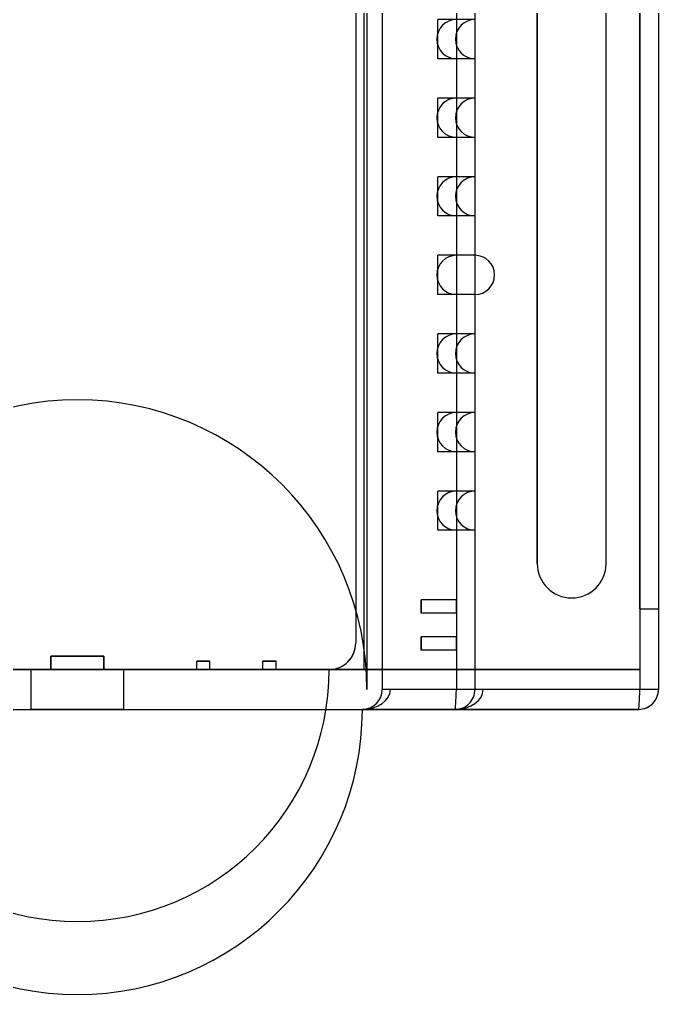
# Model space of a CAD drawing. Header units: millimetres. Extents: x -44 to 44, y -75 to 75.
# Drawn here: x -4.4 to 43.9, y -75 to -1.5 of the extents above; entities that cross this region are included whole.
import ezdxf

# ---------------------------------------------------------------- set-up
doc = ezdxf.new("R2010")
doc.units = ezdxf.units.MM
doc.layers.add('Body', color=7, linetype='CONTINUOUS')

msp = doc.modelspace()

# ---------------------------------------------------------------- linework, layer by layer
at = {"layer": 'Body'}
for p, q in [((21.842, 52, 47.319), (21.842, -52, 47.319)), ((21.842, 52, 47.319), (21.842, -52, 47.319)), ((23, 52, 45.858), (23, -52, 45.858)), ((23, 52, 35.54), (23, -52, 35.54)), ((23, 52, 45.858), (23, -52, 45.858)), ((23, 52, 35.54), (23, -52, 35.54)), ((30, 52, 16.54), (30, -52, 16.54)), ((30, 52, 16.54), (30, -52, 16.54)), ((42.45, 52, 16.54), (42.45, -52, 16.54)), ((42.45, 52, 16.54), (42.45, -52, 16.54)), ((43.85, 52, 15.14), (43.85, -52, 15.14)), ((43.85, 52, 15.14), (43.85, -52, 15.14)), ((21.6, 50.5, 43.14), (21.6, -50.5, 43.14)), ((21.6, 50.5, 34.14), (21.6, -50.5, 34.14)), ((21.6, 50.5, 43.14), (21.6, -50.5, 43.14)), ((21.6, 50.5, 34.14), (21.6, -50.5, 34.14)), ((28.6, 50.5, 15.14), (28.6, -50.5, 15.14)), ((28.6, 50.5, 15.14), (28.6, -50.5, 15.14)), ((42.45, 50.5, 15.14), (42.45, -50.5, 15.14)), ((42.45, 50.5, 15.14), (42.45, -50.5, 15.14)), ((21, 48.5, 47.512), (21, -48.5, 47.512)), ((21, 48.5, 47.512), (21, -48.5, 47.512)), ((21, 48.5, 44.54), (21, -48.5, 44.54)), ((21, 48.5, 44.54), (21, -48.5, 44.54)), ((42.45, -45.925, 11.6), (42.45, 45.925, 11.6)), ((42.45, -45.925, 11.6), (42.45, 45.925, 11.6)), ((43.85, 45.925, 11.6), (43.85, -45.925, 11.6)), ((43.85, 45.925, 11.6), (43.85, -45.925, 11.6)), ((34.7, 42.5, 15.14), (34.7, -42.5, 15.14)), ((34.7, 42.5, 15.14), (34.7, -42.5, 15.14)), ((34.7, -42.5, 16.54), (34.7, 42.5, 16.54)), ((34.7, -42.5, 16.54), (34.7, 42.5, 16.54)), ((39.9, -42.5, 15.14), (39.9, 42.5, 15.14)), ((39.9, -42.5, 15.14), (39.9, 42.5, 15.14)), ((39.9, -42.5, 16.54), (39.9, 42.5, 16.54)), ((39.9, -42.5, 16.54), (39.9, 42.5, 16.54)), ((28.6, 1.481, 34.14), (28.6, -1.481, 34.14)), ((28.6, 1.481, 34.14), (28.6, -1.481, 34.14)), ((28.6, 1.481, 35.54), (28.6, -1.481, 35.54)), ((28.6, 1.481, 35.54), (28.6, -1.481, 35.54)), ((30, 1.481, 34.14), (30, -1.481, 34.14)), ((30, 1.481, 34.14), (30, -1.481, 34.14)), ((27.2, -4.444, 34.14), (27.2, -1.481, 34.14)), ((28.6, -1.481, 34.14), (27.2, -1.481, 34.14)), ((27.2, -4.444, 35.54), (27.2, -1.481, 35.54)), ((28.6, -1.481, 35.54), (27.2, -1.481, 35.54)), ((28.6, -1.481, 34.14), (27.2, -1.481, 34.14)), ((27.2, -1.481, 35.54), (27.2, -1.481, 34.14)), ((28.6, -1.481, 35.54), (27.2, -1.481, 35.54)), ((27.2, -4.444, 34.14), (27.2, -1.481, 34.14)), ((27.2, -1.481, 35.54), (27.2, -1.481, 34.14)), ((27.2, -4.444, 35.54), (27.2, -1.481, 35.54)), ((28.6, -1.481, 21.481), (28.6, -1.481, 34.14)), ((30, -1.481, 21.481), (28.6, -1.481, 21.481)), ((28.6, -1.481, 21.481), (28.6, -1.481, 34.14)), ((30, -1.481, 21.481), (28.6, -1.481, 21.481)), ((30, -1.481, 34.14), (30, -1.481, 21.481)), ((30, -1.481, 34.14), (30, -1.481, 21.481)), ((28.6, -4.444, 34.14), (27.2, -4.444, 34.14)), ((28.6, -4.444, 35.54), (27.2, -4.444, 35.54)), ((28.6, -4.444, 34.14), (27.2, -4.444, 34.14)), ((27.2, -4.444, 35.54), (27.2, -4.444, 34.14)), ((28.6, -4.444, 35.54), (27.2, -4.444, 35.54)), ((27.2, -4.444, 35.54), (27.2, -4.444, 34.14)), ((28.6, -4.444, 21.481), (28.6, -4.444, 34.14)), ((28.6, -4.444, 34.14), (28.6, -7.407, 34.14)), ((28.6, -4.444, 34.14), (28.6, -7.407, 34.14)), ((28.6, -4.444, 35.54), (28.6, -7.407, 35.54)), ((30, -4.444, 21.481), (28.6, -4.444, 21.481)), ((30, -4.444, 21.481), (28.6, -4.444, 21.481)), ((28.6, -4.444, 21.481), (28.6, -4.444, 34.14)), ((28.6, -4.444, 35.54), (28.6, -7.407, 35.54)), ((30, -4.444, 34.14), (30, -4.444, 21.481)), ((30, -4.444, 34.14), (30, -7.407, 34.14)), ((30, -4.444, 34.14), (30, -7.407, 34.14)), ((30, -4.444, 34.14), (30, -4.444, 21.481)), ((27.2, -10.37, 34.14), (27.2, -7.407, 34.14)), ((28.6, -7.407, 34.14), (27.2, -7.407, 34.14)), ((27.2, -10.37, 35.54), (27.2, -7.407, 35.54)), ((28.6, -7.407, 35.54), (27.2, -7.407, 35.54)), ((28.6, -7.407, 34.14), (27.2, -7.407, 34.14)), ((27.2, -7.407, 35.54), (27.2, -7.407, 34.14)), ((28.6, -7.407, 35.54), (27.2, -7.407, 35.54)), ((27.2, -10.37, 34.14), (27.2, -7.407, 34.14)), ((27.2, -7.407, 35.54), (27.2, -7.407, 34.14)), ((27.2, -10.37, 35.54), (27.2, -7.407, 35.54)), ((28.6, -7.407, 21.481), (28.6, -7.407, 34.14)), ((30, -7.407, 21.481), (28.6, -7.407, 21.481)), ((28.6, -7.407, 21.481), (28.6, -7.407, 34.14)), ((30, -7.407, 21.481), (28.6, -7.407, 21.481)), ((30, -7.407, 34.14), (30, -7.407, 21.481)), ((30, -7.407, 34.14), (30, -7.407, 21.481)), ((28.6, -10.37, 34.14), (27.2, -10.37, 34.14)), ((28.6, -10.37, 35.54), (27.2, -10.37, 35.54)), ((28.6, -10.37, 34.14), (27.2, -10.37, 34.14)), ((27.2, -10.37, 35.54), (27.2, -10.37, 34.14)), ((28.6, -10.37, 35.54), (27.2, -10.37, 35.54)), ((27.2, -10.37, 35.54), (27.2, -10.37, 34.14)), ((28.6, -10.37, 21.481), (28.6, -10.37, 34.14)), ((28.6, -10.37, 34.14), (28.6, -13.333, 34.14)), ((28.6, -10.37, 34.14), (28.6, -13.333, 34.14)), ((28.6, -10.37, 35.54), (28.6, -13.333, 35.54)), ((30, -10.37, 21.481), (28.6, -10.37, 21.481)), ((30, -10.37, 21.481), (28.6, -10.37, 21.481)), ((28.6, -10.37, 21.481), (28.6, -10.37, 34.14)), ((28.6, -10.37, 35.54), (28.6, -13.333, 35.54)), ((30, -10.37, 34.14), (30, -10.37, 21.481)), ((30, -10.37, 34.14), (30, -13.333, 34.14)), ((30, -10.37, 34.14), (30, -13.333, 34.14)), ((30, -10.37, 34.14), (30, -10.37, 21.481)), ((27.2, -16.296, 34.14), (27.2, -13.333, 34.14)), ((28.6, -13.333, 34.14), (27.2, -13.333, 34.14)), ((27.2, -16.296, 35.54), (27.2, -13.333, 35.54)), ((28.6, -13.333, 35.54), (27.2, -13.333, 35.54)), ((28.6, -13.333, 34.14), (27.2, -13.333, 34.14)), ((27.2, -13.333, 35.54), (27.2, -13.333, 34.14)), ((28.6, -13.333, 35.54), (27.2, -13.333, 35.54)), ((27.2, -16.296, 34.14), (27.2, -13.333, 34.14)), ((27.2, -13.333, 35.54), (27.2, -13.333, 34.14)), ((27.2, -16.296, 35.54), (27.2, -13.333, 35.54)), ((28.6, -13.333, 21.481), (28.6, -13.333, 34.14)), ((30, -13.333, 21.481), (28.6, -13.333, 21.481)), ((28.6, -13.333, 21.481), (28.6, -13.333, 34.14)), ((30, -13.333, 21.481), (28.6, -13.333, 21.481)), ((30, -13.333, 34.14), (30, -13.333, 21.481)), ((30, -13.333, 34.14), (30, -13.333, 21.481)), ((28.6, -16.296, 34.14), (27.2, -16.296, 34.14)), ((28.6, -16.296, 35.54), (27.2, -16.296, 35.54)), ((28.6, -16.296, 34.14), (27.2, -16.296, 34.14)), ((27.2, -16.296, 35.54), (27.2, -16.296, 34.14)), ((28.6, -16.296, 35.54), (27.2, -16.296, 35.54)), ((27.2, -16.296, 35.54), (27.2, -16.296, 34.14)), ((28.6, -16.296, 21.481), (28.6, -16.296, 34.14)), ((28.6, -16.296, 34.14), (28.6, -19.259, 34.14)), ((28.6, -16.296, 34.14), (28.6, -19.259, 34.14)), ((28.6, -16.296, 35.54), (28.6, -19.259, 35.54)), ((30, -16.296, 21.481), (28.6, -16.296, 21.481)), ((30, -16.296, 21.481), (28.6, -16.296, 21.481)), ((28.6, -16.296, 21.481), (28.6, -16.296, 34.14)), ((28.6, -16.296, 35.54), (28.6, -19.259, 35.54)), ((30, -16.296, 34.14), (30, -16.296, 21.481)), ((30, -16.296, 34.14), (30, -19.259, 34.14)), ((30, -16.296, 34.14), (30, -19.259, 34.14)), ((30, -16.296, 34.14), (30, -16.296, 21.481)), ((27.2, -22.222, 34.14), (27.2, -19.259, 34.14)), ((28.6, -19.259, 34.14), (27.2, -19.259, 34.14)), ((27.2, -22.222, 35.54), (27.2, -19.259, 35.54)), ((28.6, -19.259, 35.54), (27.2, -19.259, 35.54)), ((28.6, -19.259, 34.14), (27.2, -19.259, 34.14)), ((27.2, -19.259, 35.54), (27.2, -19.259, 34.14)), ((28.6, -19.259, 35.54), (27.2, -19.259, 35.54)), ((27.2, -22.222, 34.14), (27.2, -19.259, 34.14)), ((27.2, -19.259, 35.54), (27.2, -19.259, 34.14)), ((27.2, -22.222, 35.54), (27.2, -19.259, 35.54)), ((28.6, -19.259, 21.481), (28.6, -19.259, 34.14)), ((30, -19.259, 21.481), (28.6, -19.259, 21.481)), ((28.6, -19.259, 21.481), (28.6, -19.259, 34.14)), ((30, -19.259, 21.481), (28.6, -19.259, 21.481)), ((30, -19.259, 34.14), (30, -19.259, 21.481)), ((30, -19.259, 34.14), (30, -19.259, 21.481)), ((28.6, -22.222, 34.14), (27.2, -22.222, 34.14)), ((28.6, -22.222, 35.54), (27.2, -22.222, 35.54)), ((28.6, -22.222, 34.14), (27.2, -22.222, 34.14)), ((27.2, -22.222, 35.54), (27.2, -22.222, 34.14)), ((28.6, -22.222, 35.54), (27.2, -22.222, 35.54)), ((27.2, -22.222, 35.54), (27.2, -22.222, 34.14)), ((28.6, -22.222, 21.481), (28.6, -22.222, 34.14)), ((28.6, -22.222, 34.14), (28.6, -25.185, 34.14)), ((28.6, -22.222, 34.14), (28.6, -25.185, 34.14)), ((28.6, -22.222, 35.54), (28.6, -25.185, 35.54)), ((30, -22.222, 21.481), (28.6, -22.222, 21.481)), ((30, -22.222, 21.481), (28.6, -22.222, 21.481)), ((28.6, -22.222, 21.481), (28.6, -22.222, 34.14)), ((28.6, -22.222, 35.54), (28.6, -25.185, 35.54)), ((30, -22.222, 34.14), (30, -22.222, 21.481)), ((30, -22.222, 34.14), (30, -25.185, 34.14)), ((30, -22.222, 34.14), (30, -25.185, 34.14)), ((30, -22.222, 34.14), (30, -22.222, 21.481)), ((27.2, -28.148, 34.14), (27.2, -25.185, 34.14)), ((28.6, -25.185, 34.14), (27.2, -25.185, 34.14)), ((27.2, -28.148, 35.54), (27.2, -25.185, 35.54)), ((28.6, -25.185, 35.54), (27.2, -25.185, 35.54)), ((28.6, -25.185, 34.14), (27.2, -25.185, 34.14)), ((27.2, -25.185, 35.54), (27.2, -25.185, 34.14)), ((28.6, -25.185, 35.54), (27.2, -25.185, 35.54)), ((27.2, -28.148, 34.14), (27.2, -25.185, 34.14)), ((27.2, -25.185, 35.54), (27.2, -25.185, 34.14)), ((27.2, -28.148, 35.54), (27.2, -25.185, 35.54)), ((28.6, -25.185, 21.481), (28.6, -25.185, 34.14)), ((30, -25.185, 21.481), (28.6, -25.185, 21.481)), ((28.6, -25.185, 21.481), (28.6, -25.185, 34.14)), ((30, -25.185, 21.481), (28.6, -25.185, 21.481)), ((30, -25.185, 34.14), (30, -25.185, 21.481)), ((30, -25.185, 34.14), (30, -25.185, 21.481)), ((28.6, -28.148, 34.14), (27.2, -28.148, 34.14)), ((28.6, -28.148, 35.54), (27.2, -28.148, 35.54)), ((28.6, -28.148, 34.14), (27.2, -28.148, 34.14)), ((27.2, -28.148, 35.54), (27.2, -28.148, 34.14)), ((28.6, -28.148, 35.54), (27.2, -28.148, 35.54)), ((27.2, -28.148, 35.54), (27.2, -28.148, 34.14)), ((28.6, -28.148, 21.481), (28.6, -28.148, 34.14)), ((28.6, -28.148, 34.14), (28.6, -31.111, 34.14)), ((28.6, -28.148, 34.14), (28.6, -31.111, 34.14)), ((28.6, -28.148, 35.54), (28.6, -31.111, 35.54)), ((30, -28.148, 21.481), (28.6, -28.148, 21.481)), ((30, -28.148, 21.481), (28.6, -28.148, 21.481)), ((28.6, -28.148, 21.481), (28.6, -28.148, 34.14)), ((28.6, -28.148, 35.54), (28.6, -31.111, 35.54)), ((30, -28.148, 34.14), (30, -28.148, 21.481)), ((30, -28.148, 34.14), (30, -31.111, 34.14)), ((30, -28.148, 34.14), (30, -31.111, 34.14)), ((30, -28.148, 34.14), (30, -28.148, 21.481)), ((27.2, -34.074, 34.14), (27.2, -31.111, 34.14)), ((28.6, -31.111, 34.14), (27.2, -31.111, 34.14)), ((27.2, -34.074, 35.54), (27.2, -31.111, 35.54)), ((28.6, -31.111, 35.54), (27.2, -31.111, 35.54)), ((28.6, -31.111, 34.14), (27.2, -31.111, 34.14)), ((27.2, -31.111, 35.54), (27.2, -31.111, 34.14)), ((28.6, -31.111, 35.54), (27.2, -31.111, 35.54)), ((27.2, -34.074, 34.14), (27.2, -31.111, 34.14)), ((27.2, -31.111, 35.54), (27.2, -31.111, 34.14)), ((27.2, -34.074, 35.54), (27.2, -31.111, 35.54)), ((28.6, -31.111, 21.481), (28.6, -31.111, 34.14)), ((30, -31.111, 21.481), (28.6, -31.111, 21.481)), ((28.6, -31.111, 21.481), (28.6, -31.111, 34.14)), ((30, -31.111, 21.481), (28.6, -31.111, 21.481)), ((30, -31.111, 34.14), (30, -31.111, 21.481)), ((30, -31.111, 34.14), (30, -31.111, 21.481)), ((28.6, -34.074, 34.14), (27.2, -34.074, 34.14)), ((28.6, -34.074, 35.54), (27.2, -34.074, 35.54)), ((28.6, -34.074, 34.14), (27.2, -34.074, 34.14)), ((27.2, -34.074, 35.54), (27.2, -34.074, 34.14)), ((28.6, -34.074, 35.54), (27.2, -34.074, 35.54)), ((27.2, -34.074, 35.54), (27.2, -34.074, 34.14)), ((28.6, -34.074, 21.481), (28.6, -34.074, 34.14)), ((28.6, -34.074, 34.14), (28.6, -37.037, 34.14)), ((28.6, -34.074, 34.14), (28.6, -37.037, 34.14)), ((28.6, -34.074, 35.54), (28.6, -37.037, 35.54)), ((30, -34.074, 21.481), (28.6, -34.074, 21.481)), ((30, -34.074, 21.481), (28.6, -34.074, 21.481)), ((28.6, -34.074, 21.481), (28.6, -34.074, 34.14)), ((28.6, -34.074, 35.54), (28.6, -37.037, 35.54)), ((30, -34.074, 34.14), (30, -34.074, 21.481)), ((30, -34.074, 34.14), (30, -37.037, 34.14)), ((30, -34.074, 34.14), (30, -37.037, 34.14)), ((30, -34.074, 34.14), (30, -34.074, 21.481)), ((27.2, -40, 34.14), (27.2, -37.037, 34.14)), ((28.6, -37.037, 34.14), (27.2, -37.037, 34.14)), ((27.2, -40, 35.54), (27.2, -37.037, 35.54)), ((28.6, -37.037, 35.54), (27.2, -37.037, 35.54)), ((28.6, -37.037, 34.14), (27.2, -37.037, 34.14)), ((27.2, -37.037, 35.54), (27.2, -37.037, 34.14)), ((28.6, -37.037, 35.54), (27.2, -37.037, 35.54)), ((27.2, -40, 34.14), (27.2, -37.037, 34.14)), ((27.2, -37.037, 35.54), (27.2, -37.037, 34.14)), ((27.2, -40, 35.54), (27.2, -37.037, 35.54)), ((28.6, -37.037, 21.481), (28.6, -37.037, 34.14)), ((30, -37.037, 21.481), (28.6, -37.037, 21.481)), ((28.6, -37.037, 21.481), (28.6, -37.037, 34.14)), ((30, -37.037, 21.481), (28.6, -37.037, 21.481)), ((30, -37.037, 34.14), (30, -37.037, 21.481)), ((30, -37.037, 34.14), (30, -37.037, 21.481)), ((28.6, -40, 34.14), (27.2, -40, 34.14)), ((28.6, -40, 35.54), (27.2, -40, 35.54)), ((28.6, -40, 34.14), (27.2, -40, 34.14)), ((27.2, -40, 35.54), (27.2, -40, 34.14)), ((28.6, -40, 35.54), (27.2, -40, 35.54)), ((27.2, -40, 35.54), (27.2, -40, 34.14)), ((28.6, -40, 21.481), (28.6, -40, 34.14)), ((28.6, -40, 34.14), (28.6, -45.25, 34.14)), ((28.6, -40, 34.14), (28.6, -45.25, 34.14)), ((28.6, -40, 35.54), (28.6, -52, 35.54)), ((30, -40, 21.481), (28.6, -40, 21.481)), ((30, -40, 21.481), (28.6, -40, 21.481)), ((28.6, -40, 21.481), (28.6, -40, 34.14)), ((28.6, -40, 35.54), (28.6, -52, 35.54)), ((30, -40, 34.14), (30, -40, 21.481)), ((30, -40, 34.14), (30, -52, 34.14)), ((30, -40, 34.14), (30, -52, 34.14)), ((30, -40, 34.14), (30, -40, 21.481)), ((34.7, -42.5, 16.54), (34.7, -42.5, 15.14)), ((34.7, -42.5, 16.54), (34.7, -42.5, 15.14)), ((39.9, -42.5, 16.54), (39.9, -42.5, 15.14)), ((39.9, -42.5, 16.54), (39.9, -42.5, 15.14)), ((25.94, -45.25, 34.14), (25.94, -46.25, 34.14)), ((28.6, -45.25, 34.14), (25.94, -45.25, 34.14)), ((28.6, -45.25, 19.14), (25.94, -45.25, 19.14)), ((28.6, -45.25, 34.14), (25.94, -45.25, 34.14)), ((25.94, -45.25, 19.14), (25.94, -45.25, 34.14)), ((28.6, -45.25, 19.14), (25.94, -45.25, 19.14)), ((25.94, -46.25, 19.14), (25.94, -45.25, 19.14)), ((25.94, -46.25, 19.14), (25.94, -45.25, 19.14)), ((25.94, -45.25, 19.14), (25.94, -45.25, 34.14)), ((25.94, -45.25, 34.14), (25.94, -46.25, 34.14)), ((28.6, -45.25, 19.14), (28.6, -45.25, 34.14)), ((28.6, -46.25, 19.14), (28.6, -45.25, 19.14)), ((28.6, -45.25, 19.14), (28.6, -45.25, 34.14)), ((28.6, -46.25, 19.14), (28.6, -45.25, 19.14)), ((28.6, -46.25, 34.14), (25.94, -46.25, 34.14)), ((28.6, -46.25, 19.14), (25.94, -46.25, 19.14)), ((28.6, -46.25, 34.14), (25.94, -46.25, 34.14)), ((28.6, -46.25, 19.14), (25.94, -46.25, 19.14)), ((25.94, -46.25, 34.14), (25.94, -46.25, 19.14)), ((25.94, -46.25, 34.14), (25.94, -46.25, 19.14)), ((28.6, -46.25, 34.14), (28.6, -46.25, 19.14)), ((28.6, -46.25, 34.14), (28.6, -48.03, 34.14)), ((28.6, -46.25, 34.14), (28.6, -48.03, 34.14)), ((28.6, -46.25, 34.14), (28.6, -46.25, 19.14)), ((42.45, -45.925), (42.45, -50.5)), ((42.45, -45.925), (43.85, -45.925)), ((42.45, -45.925), (42.45, -50.5)), ((42.45, -45.925), (42.45, -45.925, 11.6)), ((42.45, -45.925), (42.45, -45.925, 11.6)), ((42.45, -45.925, 11.6), (43.85, -45.925, 11.6)), ((42.45, -45.925), (43.85, -45.925)), ((42.45, -45.925, 11.6), (43.85, -45.925, 11.6)), ((43.85, -45.925), (43.85, -52)), ((43.85, -45.925), (43.85, -52)), ((43.85, -45.925, 11.6), (43.85, -45.925)), ((43.85, -45.925, 11.6), (43.85, -45.925)), ((21, -48.5, 44.54), (21, -48.5, 47.512)), ((21, -48.5, 44.54), (21, -48.5, 47.512)), ((25.94, -48.03, 34.14), (25.94, -49.03, 34.14)), ((28.6, -48.03, 34.14), (25.94, -48.03, 34.14)), ((28.6, -48.03, 19.14), (25.94, -48.03, 19.14)), ((28.6, -48.03, 34.14), (25.94, -48.03, 34.14)), ((25.94, -48.03, 19.14), (25.94, -48.03, 34.14)), ((28.6, -48.03, 19.14), (25.94, -48.03, 19.14)), ((25.94, -49.03, 19.14), (25.94, -48.03, 19.14)), ((25.94, -49.03, 19.14), (25.94, -48.03, 19.14)), ((25.94, -48.03, 19.14), (25.94, -48.03, 34.14)), ((25.94, -48.03, 34.14), (25.94, -49.03, 34.14)), ((28.6, -48.03, 19.14), (28.6, -48.03, 34.14)), ((28.6, -49.03, 19.14), (28.6, -48.03, 19.14)), ((28.6, -48.03, 19.14), (28.6, -48.03, 34.14)), ((28.6, -49.03, 19.14), (28.6, -48.03, 19.14)), ((28.6, -49.03, 34.14), (25.94, -49.03, 34.14)), ((28.6, -49.03, 19.14), (25.94, -49.03, 19.14)), ((28.6, -49.03, 34.14), (25.94, -49.03, 34.14)), ((28.6, -49.03, 19.14), (25.94, -49.03, 19.14)), ((25.94, -49.03, 34.14), (25.94, -49.03, 19.14)), ((25.94, -49.03, 34.14), (25.94, -49.03, 19.14)), ((28.6, -49.03, 34.14), (28.6, -49.03, 19.14)), ((28.6, -49.03, 34.14), (28.6, -50.5, 34.14)), ((28.6, -49.03, 34.14), (28.6, -50.5, 34.14)), ((28.6, -49.03, 34.14), (28.6, -49.03, 19.14)), ((-2, -49.5, 44.54), (2, -49.5, 44.54)), ((-2, -50.5, 44.54), (-2, -49.5, 44.54)), ((-2, -50.5, 44.54), (-2, -49.5, 44.54)), ((-2, -49.5, 44.54), (-2, -49.5, 43.14)), ((-2, -49.5, 43.14), (-2, -50.5, 43.14)), ((-2, -49.5, 43.14), (-2, -50.5, 43.14)), ((2, -49.5, 43.14), (-2, -49.5, 43.14)), ((-2, -49.5, 44.54), (2, -49.5, 44.54)), ((2, -49.5, 43.14), (-2, -49.5, 43.14)), ((-2, -49.5, 44.54), (-2, -49.5, 43.14)), ((2, -49.5, 44.54), (2, -50.5, 44.54)), ((2, -50.5, 43.14), (2, -49.5, 43.14)), ((2, -49.5, 44.54), (2, -50.5, 44.54)), ((2, -50.5, 43.14), (2, -49.5, 43.14)), ((2, -49.5, 44.54), (2, -49.5, 43.14)), ((2, -49.5, 44.54), (2, -49.5, 43.14)), ((9, -50.5, 43.14), (9, -49.875, 43.14)), ((10, -49.875, 43.14), (9, -49.875, 43.14)), ((9, -50.5, 10.2), (9, -49.875, 10.2)), ((9, -49.875, 10.2), (10, -49.875, 10.2)), ((9, -50.5, 43.14), (9, -49.875, 43.14)), ((9, -50.5, 10.2), (9, -49.875, 10.2)), ((9, -49.875, 43.14), (9, -49.875, 10.2)), ((10, -49.875, 43.14), (9, -49.875, 43.14)), ((9, -49.875, 43.14), (9, -49.875, 10.2)), ((9, -49.875, 10.2), (10, -49.875, 10.2)), ((10, -50.5, 43.14), (10, -49.875, 43.14)), ((10, -50.5, 10.2), (10, -49.875, 10.2)), ((10, -50.5, 43.14), (10, -49.875, 43.14)), ((10, -49.875, 10.2), (10, -49.875, 43.14)), ((10, -50.5, 10.2), (10, -49.875, 10.2)), ((10, -49.875, 10.2), (10, -49.875, 43.14)), ((14, -50.5, 43.14), (14, -49.875, 43.14)), ((15, -49.875, 43.14), (14, -49.875, 43.14)), ((14, -50.5, 10.2), (14, -49.875, 10.2)), ((14, -49.875, 10.2), (15, -49.875, 10.2)), ((14, -50.5, 43.14), (14, -49.875, 43.14)), ((14, -50.5, 10.2), (14, -49.875, 10.2)), ((14, -49.875, 43.14), (14, -49.875, 10.2)), ((15, -49.875, 43.14), (14, -49.875, 43.14)), ((14, -49.875, 43.14), (14, -49.875, 10.2)), ((14, -49.875, 10.2), (15, -49.875, 10.2)), ((15, -50.5, 43.14), (15, -49.875, 43.14)), ((15, -50.5, 10.2), (15, -49.875, 10.2)), ((15, -50.5, 43.14), (15, -49.875, 43.14)), ((15, -49.875, 10.2), (15, -49.875, 43.14)), ((15, -50.5, 10.2), (15, -49.875, 10.2)), ((15, -49.875, 10.2), (15, -49.875, 43.14)), ((42.45, -50.5), (-42.45, -50.5)), ((42.45, -50.5), (-42.45, -50.5)), ((-19, -50.5, 44.54), (-2, -50.5, 44.54)), ((-19, -50.5, 44.54), (-2, -50.5, 44.54)), ((-9, -50.5, 43.14), (-2, -50.5, 43.14)), ((-9, -50.5, 43.14), (-2, -50.5, 43.14)), ((-3.5, -50.5, 9), (3.5, -50.5, 9)), ((-3.5, -50.5, 5), (-3.5, -50.5, 9)), ((3.5, -50.5, 5), (-3.5, -50.5, 5)), ((-3.5, -53.5, 9), (-3.5, -50.5, 9)), ((-3.5, -50.5, 9), (3.5, -50.5, 9)), ((-3.5, -53.5, 5), (-3.5, -50.5, 5)), ((-3.5, -50.5, 5), (-3.5, -50.5, 9)), ((-3.5, -53.5, 9), (-3.5, -50.5, 9)), ((3.5, -50.5, 5), (-3.5, -50.5, 5)), ((-3.5, -53.5, 5), (-3.5, -50.5, 5)), ((-2, -50.5, 44.54), (-2, -50.5, 43.14)), ((-2, -50.5, 44.54), (-2, -50.5, 43.14)), ((2, -50.5, 43.14), (9, -50.5, 43.14)), ((2, -50.5, 44.54), (2, -50.5, 43.14)), ((2, -50.5, 44.54), (19, -50.5, 44.54)), ((2, -50.5, 44.54), (19, -50.5, 44.54)), ((2, -50.5, 43.14), (9, -50.5, 43.14)), ((2, -50.5, 44.54), (2, -50.5, 43.14)), ((3.5, -50.5, 9), (3.5, -50.5, 5)), ((3.5, -53.5, 9), (3.5, -50.5, 9)), ((3.5, -53.5, 9), (3.5, -50.5, 9)), ((3.5, -50.5, 9), (3.5, -50.5, 5)), ((3.5, -53.5, 5), (3.5, -50.5, 5)), ((3.5, -53.5, 5), (3.5, -50.5, 5)), ((9, -50.5, 10.2), (10, -50.5, 10.2)), ((9, -50.5, 43.14), (9, -50.5, 10.2)), ((9, -50.5, 10.2), (10, -50.5, 10.2)), ((9, -50.5, 43.14), (9, -50.5, 10.2)), ((10, -50.5, 43.14), (14, -50.5, 43.14)), ((10, -50.5, 10.2), (10, -50.5, 43.14)), ((10, -50.5, 43.14), (14, -50.5, 43.14)), ((10, -50.5, 10.2), (10, -50.5, 43.14)), ((14, -50.5, 10.2), (15, -50.5, 10.2)), ((14, -50.5, 43.14), (14, -50.5, 10.2)), ((14, -50.5, 10.2), (15, -50.5, 10.2)), ((14, -50.5, 43.14), (14, -50.5, 10.2)), ((15, -50.5, 43.14), (21.6, -50.5, 43.14)), ((15, -50.5, 10.2), (15, -50.5, 43.14)), ((15, -50.5, 43.14), (21.6, -50.5, 43.14)), ((15, -50.5, 10.2), (15, -50.5, 43.14)), ((19, -50.5, 44.54), (19, -50.5, 47.938)), ((19, -50.5, 44.54), (19, -50.5, 47.938)), ((21.6, -50.5, 34.14), (28.6, -50.5, 34.14)), ((21.6, -50.5, 34.14), (21.6, -50.5, 43.14)), ((21.6, -50.5, 34.14), (28.6, -50.5, 34.14)), ((21.6, -50.5, 34.14), (21.6, -50.5, 43.14)), ((28.6, -50.5, 15.14), (42.45, -50.5, 15.14)), ((28.6, -50.5, 34.14), (28.6, -50.5, 15.14)), ((28.6, -50.5, 15.14), (42.45, -50.5, 15.14)), ((28.6, -50.5, 34.14), (28.6, -50.5, 15.14)), ((42.45, -50.5, 15.14), (42.45, -50.5)), ((42.45, -50.5, 15.14), (42.45, -50.5)), ((23, -52, 35.54), (23, -52, 45.858)), ((23, -52, 35.54), (23, -52, 45.858)), ((28.6, -52, 35.54), (23, -52, 35.54)), ((28.6, -52, 35.54), (23, -52, 35.54)), ((42.45, -52, 16.54), (30, -52, 16.54)), ((30, -52, 16.54), (30, -52, 34.14)), ((42.45, -52, 16.54), (30, -52, 16.54)), ((30, -52, 16.54), (30, -52, 34.14)), ((43.85, -52), (43.85, -52, 15.14)), ((43.85, -52), (43.85, -52, 15.14)), ((-42.35, -53.5), (42.35, -53.5)), ((-42.35, -53.5), (42.35, -53.5)), ((-3.5, -53.5, 5), (3.5, -53.5, 5)), ((3.5, -53.5, 9), (-3.5, -53.5, 9)), ((-3.5, -53.5, 9), (-3.5, -53.5, 5)), ((3.5, -53.5, 9), (-3.5, -53.5, 9)), ((-3.5, -53.5, 9), (-3.5, -53.5, 5)), ((-3.5, -53.5, 5), (3.5, -53.5, 5)), ((3.5, -53.5, 5), (3.5, -53.5, 9)), ((3.5, -53.5, 5), (3.5, -53.5, 9)), ((28.5, -53.5, 34.04), (21.5, -53.5, 34.04)), ((21.5, -53.5, 34.04), (21.5, -53.5, 45.858)), ((21.5, -53.5, 34.04), (21.5, -53.5, 45.858)), ((28.5, -53.5, 34.04), (21.5, -53.5, 34.04)), ((42.35, -53.5, 15.04), (28.5, -53.5, 15.04)), ((28.5, -53.5, 15.04), (28.5, -53.5, 34.04)), ((42.35, -53.5, 15.04), (28.5, -53.5, 15.04)), ((28.5, -53.5, 15.04), (28.5, -53.5, 34.04)), ((42.35, -53.5), (42.35, -53.5, 15.04)), ((42.35, -53.5), (42.35, -53.5, 15.04))]:
    msp.add_line(p, q, dxfattribs=at)
for centre, radius, start, end in [((28.6, -2.963, 21.481), 1.481, 90, -90), ((28.6, -2.963, 21.481), 1.481, 90, -90), ((30, -2.963, 21.481), 1.481, 90, -90), ((30, -2.963, 21.481), 1.481, 90, -90), ((28.6, -1.481, 34.14), 0, 0, 0), ((28.6, -1.481, 34.14), 0, 0, 0), ((28.6, -4.444, 34.14), 0, 0, 0), ((28.6, -4.444, 34.14), 0, 0, 0), ((28.6, -8.889, 21.481), 1.481, 90, -90), ((28.6, -8.889, 21.481), 1.481, 90, -90), ((30, -8.889, 21.481), 1.481, 90, -90), ((30, -8.889, 21.481), 1.481, 90, -90), ((28.6, -7.407, 34.14), 0, 0, 0), ((28.6, -7.407, 34.14), 0, 0, 0), ((28.6, -10.37, 34.14), 0, 0, 0), ((28.6, -10.37, 34.14), 0, 0, 0), ((28.6, -14.815, 21.481), 1.481, 90, -90), ((28.6, -14.815, 21.481), 1.481, 90, -90), ((30, -14.815, 21.481), 1.481, 90, -90), ((30, -14.815, 21.481), 1.481, 90, -90), ((28.6, -13.333, 34.14), 0, 0, 180), ((28.6, -13.333, 34.14), 0, 0, 180), ((28.6, -16.296, 34.14), 0, 0, 0), ((28.6, -16.296, 34.14), 0, 0, 0), ((28.6, -20.741, 21.481), 1.481, 90, -90), ((28.6, -20.741, 21.481), 1.481, 90, -90), ((28.6, -19.259, 34.14), 0, 0, 0), ((28.6, -19.259, 34.14), 0, 0, 0), ((30, -20.741, 21.481), 1.481, -90, 90), ((30, -20.741, 21.481), 1.481, -90, 90), ((28.6, -22.222, 34.14), 0, 0, 180), ((28.6, -22.222, 34.14), 0, 0, 180), ((28.6, -26.667, 21.481), 1.481, 90, -90), ((28.6, -26.667, 21.481), 1.481, 90, -90), ((30, -26.667, 21.481), 1.481, 90, -90), ((30, -26.667, 21.481), 1.481, 90, -90), ((28.6, -25.185, 34.14), 0, 0, 0), ((28.6, -25.185, 34.14), 0, 0, 0), ((28.6, -28.148, 34.14), 0, 0, 0), ((28.6, -28.148, 34.14), 0, 0, 0), ((0, -52, -46.024), 21.842, 0, 180), ((0, -52, -46.024), 21.842, 0, 180), ((28.6, -32.593, 21.481), 1.481, 90, -90), ((28.6, -32.593, 21.481), 1.481, 90, -90), ((30, -32.593, 21.481), 1.481, 90, -90), ((30, -32.593, 21.481), 1.481, 90, -90), ((28.6, -31.111, 34.14), 0, 0, 0), ((28.6, -31.111, 34.14), 0, 0, 0), ((28.6, -34.074, 34.14), 0, 0, 0), ((28.6, -34.074, 34.14), 0, 0, 0), ((28.6, -38.519, 21.481), 1.481, 90, -90), ((28.6, -38.519, 21.481), 1.481, 90, -90), ((30, -38.519, 21.481), 1.481, 90, -90), ((30, -38.519, 21.481), 1.481, 90, -90), ((28.6, -37.037, 34.14), 0, 0, 0), ((28.6, -37.037, 34.14), 0, 0, 0), ((28.6, -40, 34.14), 0, 0, 0), ((28.6, -40, 34.14), 0, 0, 0), ((37.3, -42.5, 15.14), 2.6, 180, 0), ((37.3, -42.5, 16.54), 2.6, 180, 0), ((37.3, -42.5, 15.14), 2.6, 180, 0), ((37.3, -42.5, 16.54), 2.6, 180, 0), ((19, -48.5, 44.54), 2, -90, 0), ((19, -48.5, 44.54), 2, -90, 0), ((0, -50.5, -46.024), 19, 180, 0), ((0, -50.5, -46.024), 19, 180, 0), ((21.5, -52, 45.858), 1.5, 0, 0), ((21.5, -52, 45.858), 1.5, 0, 0), ((21.5, -52, 45.858), 1.5, -90, 0), ((21.5, -52, 45.858), 1.5, -90, 0), ((21.5, -52, 45.858), 1.5, -90, 0), ((21.5, -52, 45.858), 1.5, -90, 0), ((42.35, -52), 1.5, -90, 0), ((42.35, -52), 1.5, -90, 0), ((0, -53.5, -46.024), 21.5, 180, 0), ((0, -53.5, -46.024), 21.5, 180, 0)]:
    msp.add_arc(centre, radius, start, end, dxfattribs=at)
for centre, start_param in [((21.5, -52, 34.04), -1.570796), ((21.5, -52, 34.04), -1.570796), ((28.5, -52, 15.04), 4.712389), ((28.5, -52, 15.04), 4.712389)]:
    msp.add_ellipse(centre, major_axis=(2.121, 0), ratio=0.707107, start_param=start_param, end_param=0, dxfattribs=at)
for points, knots in [([(19, -50.5, 47.938), (19.279, -50.5, 47.882), (19.554, -50.44, 47.825), (19.795, -50.335, 47.774), (20.037, -50.231, 47.723), (20.246, -50.083, 47.678), (20.414, -49.914, 47.641), (20.813, -49.513, 47.554), (20.999, -49.002, 47.512), (21, -48.5, 47.512)], [0, 0, 0, 0, 0.229059, 0.229059, 0.229059, 0.458117, 0.458117, 0.458117, 1, 1, 1, 1]), ([(19, -50.5, 47.938), (19.279, -50.5, 47.882), (19.554, -50.44, 47.825), (19.795, -50.335, 47.774), (20.037, -50.231, 47.723), (20.246, -50.083, 47.678), (20.414, -49.914, 47.641), (20.813, -49.513, 47.554), (20.999, -49.002, 47.512), (21, -48.5, 47.512)], [0, 0, 0, 0, 0.229059, 0.229059, 0.229059, 0.458117, 0.458117, 0.458117, 1, 1, 1, 1]), ([(28.5, -53.5, 34.04), (28.893, -53.502, 34.057), (29.284, -53.34, 34.073), (29.561, -53.061, 34.09), (29.84, -52.784, 34.107), (30.002, -52.393, 34.123), (30, -52, 34.14)], [0, 0, 0, 0, 0.5, 0.5, 0.5, 1, 1, 1, 1]), ([(28.5, -53.5, 34.04), (28.517, -53.502, 34.433), (28.533, -53.34, 34.824), (28.55, -53.061, 35.101), (28.567, -52.784, 35.38), (28.583, -52.393, 35.542), (28.6, -52, 35.54)], [0, 0, 0, 0, 0.5, 0.5, 0.5, 1, 1, 1, 1]), ([(28.5, -53.5, 34.04), (28.893, -53.502, 34.057), (29.284, -53.34, 34.073), (29.561, -53.061, 34.09), (29.84, -52.784, 34.107), (30.002, -52.393, 34.123), (30, -52, 34.14)], [0, 0, 0, 0, 0.5, 0.5, 0.5, 1, 1, 1, 1]), ([(28.5, -53.5, 34.04), (28.517, -53.502, 34.433), (28.533, -53.34, 34.824), (28.55, -53.061, 35.101), (28.567, -52.784, 35.38), (28.583, -52.393, 35.542), (28.6, -52, 35.54)], [0, 0, 0, 0, 0.5, 0.5, 0.5, 1, 1, 1, 1]), ([(30, -52, 34.14), (30.001, -52, 34.507), (29.851, -52, 34.871), (29.59, -52, 35.13), (29.331, -52, 35.391), (28.967, -52, 35.541), (28.6, -52, 35.54)], [0, 0, 0, 0, 0.5, 0.5, 0.5, 1, 1, 1, 1]), ([(30, -52, 34.14), (30.001, -52, 34.507), (29.851, -52, 34.871), (29.59, -52, 35.13), (29.331, -52, 35.391), (28.967, -52, 35.541), (28.6, -52, 35.54)], [0, 0, 0, 0, 0.5, 0.5, 0.5, 1, 1, 1, 1]), ([(42.35, -53.5, 15.04), (42.743, -53.502, 15.057), (43.134, -53.34, 15.073), (43.411, -53.061, 15.09), (43.69, -52.784, 15.107), (43.852, -52.393, 15.123), (43.85, -52, 15.14)], [0, 0, 0, 0, 0.5, 0.5, 0.5, 1, 1, 1, 1]), ([(42.35, -53.5, 15.04), (42.367, -53.502, 15.433), (42.383, -53.34, 15.824), (42.4, -53.061, 16.101), (42.417, -52.784, 16.38), (42.433, -52.393, 16.542), (42.45, -52, 16.54)], [0, 0, 0, 0, 0.5, 0.5, 0.5, 1, 1, 1, 1]), ([(42.35, -53.5, 15.04), (42.743, -53.502, 15.057), (43.134, -53.34, 15.073), (43.411, -53.061, 15.09), (43.69, -52.784, 15.107), (43.852, -52.393, 15.123), (43.85, -52, 15.14)], [0, 0, 0, 0, 0.5, 0.5, 0.5, 1, 1, 1, 1]), ([(42.35, -53.5, 15.04), (42.367, -53.502, 15.433), (42.383, -53.34, 15.824), (42.4, -53.061, 16.101), (42.417, -52.784, 16.38), (42.433, -52.393, 16.542), (42.45, -52, 16.54)], [0, 0, 0, 0, 0.5, 0.5, 0.5, 1, 1, 1, 1]), ([(43.85, -52, 15.14), (43.851, -52, 15.507), (43.701, -52, 15.871), (43.44, -52, 16.13), (43.181, -52, 16.391), (42.817, -52, 16.541), (42.45, -52, 16.54)], [0, 0, 0, 0, 0.5, 0.5, 0.5, 1, 1, 1, 1]), ([(43.85, -52, 15.14), (43.851, -52, 15.507), (43.701, -52, 15.871), (43.44, -52, 16.13), (43.181, -52, 16.391), (42.817, -52, 16.541), (42.45, -52, 16.54)], [0, 0, 0, 0, 0.5, 0.5, 0.5, 1, 1, 1, 1])]:
    msp.add_open_spline(points, degree=3, knots=knots, dxfattribs=at)

doc.saveas('drawing.dxf')
